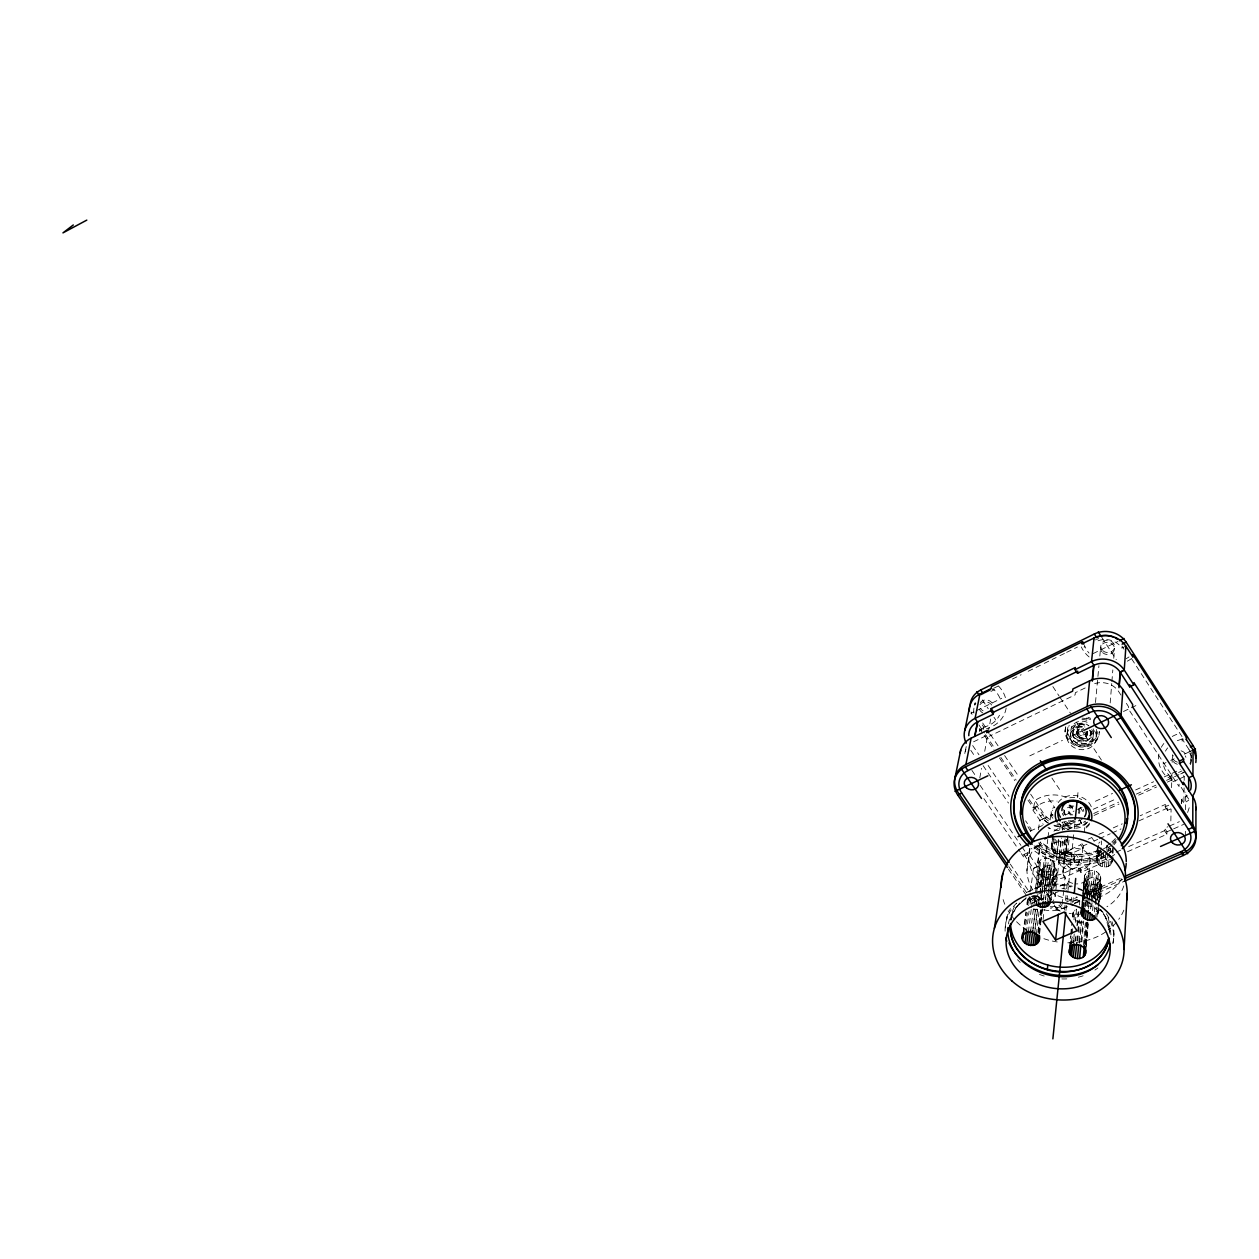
<?xml version="1.0" encoding="UTF-8"?>
<svg xmlns="http://www.w3.org/2000/svg" width="1259" height="1259" viewBox="0 0 1259 1259"><rect width="100%" height="100%" fill="white"/><g stroke="black" fill="none" stroke-linecap="round" stroke-linejoin="round"><path stroke-width="0.75" stroke-dasharray="5 3.75" d="M1191.266 757.713A18.539 15.832 5.6 0 0 1189 751.749L1189.015 749.561L1182.17 738.986L1186.419 739.694M1185.317 835.205L1185.364 831.286M1185.585 809.742L1185.773 792.131M1184.09 787.945L1183.916 802.99A23.701 20.113 6 0 0 1188.842 800M1184.184 780.423L1184.231 776.661L1181.949 773.168A18.539 15.832 5.6 0 0 1183.979 772.097M1181.272 803.462L1181.587 799.434A18.964 16.099 6 0 0 1187.19 795.515M1182.138 741.173L1182.17 738.986M1181.524 803.321L1181.587 799.434L1183.916 802.99L1181.32 799.575M1179.085 784.168L1179.053 786.529L1128.3 708.77L1128.442 706.535L1125.247 701.625M1170.839 820.915L1171.106 809.191M1171.594 787.693L1171.94 772.066M1172.16 762.309L1172.255 758.39M1127.482 851.745L1166.888 834.245L1166.951 831.821L1164.591 828.233L1167.864 826.77M1170.776 808.892L1167.502 810.355L1167.565 808.026L1165.236 804.485L1140.15 815.769M1166.888 834.245L1164.512 830.657L1164.591 828.233M1167.502 810.355L1165.173 806.814L1165.236 804.485M1113.727 936.885L1113.947 933.533M1109.572 933.297L1109.887 928.638M1112.468 853.177L1112.862 847.37M1097.738 846.489C1096.321 853.366 1093.929 866.538 1104.521 866.963C1115.049 867.451 1112.5 853.822 1113.271 847.15M1110.281 852.044L1110.564 848.188M1110.045 865.263L1110.328 861.392M1111.288 863.957L1111.571 860.086M1108.66 850.927L1108.943 847.071M1108.424 866.255L1109.273 854.609M1106.771 850.187L1107.196 844.411M1106.535 866.821L1107.542 853.24M1100.46 887.469L1099.39 901.302C1100.964 894.378 1104.977 883.236 1097.58 878.514C1093.772 876.437 1087.918 877.492 1086.344 881.914C1084.03 891.12 1100.933 893.827 1101.468 884.29M1104.521 866.963L1105.528 853.382M1096.951 917.087L1097.691 907.66M1098.304 900.862C1095.299 892.033 1107.464 875.43 1094.685 870.898C1090.341 869.56 1084.455 872.094 1084.392 877.114L1081.512 909.014M1098.367 907.896L1097.785 915.435L1098.053 908.022M1098.194 906.134L1100.539 876.059M1098.525 906.008L1100.555 879.648M1098.068 913.625L1098.509 907.975M1098.651 906.087L1100.822 877.869M1100.413 898.092L1101.184 882.606M1102.491 866.633L1103.529 853.067M1100.161 899.776L1101.216 885.943M1110.186 702.947L1111.744 683.527M1111.886 681.575L1112.83 669.93M1113.759 658.268L1114.53 648.558M1100.13 896.408L1096.479 892.269L1097.58 878.514M1095.849 904.749L1098.383 872.865M1098.965 864.776L1100.036 851.226L1101.656 852.327L1100.586 865.893M1095.629 918.488L1096.51 907.157M1097.108 899.618L1098.446 882.653L1099.752 881.284M1096.636 860.007L1097.659 856.734L1100.523 854.436L1101.121 846.74M1101.279 844.82L1101.578 840.965M1098.1 893.386L1099.186 879.616M1096.919 861.723L1098.021 848.204M1096.479 892.269L1094.606 891.529L1095.723 877.775M1097.659 856.734L1098.603 845.182M1094.543 897.919L1096.668 871.684M1097.706 863.344L1098.808 849.809M1095.11 898.895L1095.818 890.255M1094.48 911.957L1096.762 883.661L1098.446 882.653M1098.902 855.428L1099.217 851.572M1087.099 880.387L1085.888 894.142L1088.705 891.907L1092.592 891.215L1093.725 877.476M1097.769 911.784L1095.55 908.494L1091.742 906.48L1092.057 902.734M1092.198 900.862L1094.685 870.898M1093.253 897.289L1093.819 890.381M1092.623 910.682L1093.08 905.016M1093.693 897.462L1094.779 884.259L1096.762 883.661M1085.651 943.982L1087.446 922.847M1085.95 944.549L1087.886 921.557M1086.139 946.201L1088.075 923.162M1087.682 902.514L1087.367 906.26L1089.554 906.134L1089.869 902.388M1090.499 894.897L1092.544 870.567M1086.249 946.343L1088.343 921.415M1091.254 896.975L1091.836 890.066M1090.609 908.919L1091.081 903.254M1091.238 901.365L1092.655 884.4L1094.779 884.259M1086.58 905.898L1087.068 900.232M1087.241 898.359L1088.547 883.283L1085.526 880.608L1084.392 877.114M1083.432 945.147L1085.415 922.202M1090.687 903.899L1087.194 902.042L1087.634 896.864M1087.792 895.133L1088.39 888.224M1088.327 895.039L1090.42 870.709M1084.518 943.416L1086.328 922.265M1084.928 944.754L1086.895 921.777M1088.815 903.159L1089.255 897.966M1089.397 896.251L1089.979 889.326M1088.453 908.573L1089.082 901.035M1089.24 899.146L1090.53 884.054L1088.547 883.283M1084.676 906.574L1085.179 900.925M1085.62 893.874L1086.832 882.103M1081.859 942.047L1083.7 921.037M1085.321 906.873L1085.982 899.382M1086.155 897.51L1088.437 871.307M1087.115 892.851L1088.311 879.112M1088.941 873.604L1090.121 859.991M1096.51 737.286L1096.904 732.754M1079.026 941.26L1080.757 922.044L1082.866 921.918L1080.993 943.07M1082.142 907.094L1084.676 878.908M1082.268 909.297L1085.447 873.699M1079.655 943.164L1081.701 920.25M1083.165 906.952L1083.842 899.43M1084.015 897.541L1085.526 880.608M1083.59 907.912L1084.251 900.421M1084.424 898.548L1086.753 872.33M1085.274 893.953L1086.344 881.914M1076.901 940.914L1077.61 933.234M1077.783 931.314L1078.664 921.698C1072.495 920.801 1070.119 911.532 1076.555 909.155L1075.296 922.517M1077.673 940.898L1079.577 919.904M1081.434 910.965L1084.644 875.335M1095.487 702.553L1098.918 665.712M1099.831 656.018L1100.555 648.259M1081.591 861.298L1083.181 844.065M1084.251 832.577L1085.305 821.088A15.863 13.456 9.8 0 1 1066.294 822.41M1093.064 737.176L1093.316 734.579M1113.145 858.103L1080.914 872.408L1081.135 869.953L1078.774 866.444L1062.769 873.557A18.665 15.643 10.9 0 1 1037.4 866.68L1027.879 852.673L1023.913 854.468L1023.583 856.891L1027.549 855.097L1027.879 852.673M1083.133 848.204L1083.354 845.843L1081.04 842.381L1080.82 844.758L1083.133 848.204L1067.412 855.27A22.93 19.326 10.7 0 1 1036.236 846.866L1034.158 843.798M1074.73 942.047L1075.438 934.367M1075.516 941.024L1076.036 935.295M1076.917 925.758L1078.333 910.493M1077.562 925.239L1079.262 906.842M1079.435 905.001L1079.766 901.318L1076.65 896.723M1080.914 872.408L1078.538 868.899L1078.774 866.444M1078.932 862.509L1079.057 861.187M1091.018 734.516L1091.128 733.446M1072.825 942.786L1073.549 935.107M1073.156 945.415L1074.226 933.973M1067.601 829.445L1081.308 823.37L1081.528 821.104M1069.505 947.508L1070.528 935.893M1070.795 934.131L1071.645 924.405M1072.448 916.93L1072.825 913.105M1070.307 945.887L1071.016 935.767M1071.409 934.43L1071.755 928.103M1073.061 917.229L1073.612 911.5M1071.315 943.211L1072.039 935.547M1072.227 933.627L1072.778 927.883M1071.44 946.438L1072.338 936.885M1073.974 919.699L1074.887 910.163M1074.871 862.336C1075.485 855.097 1062.439 854.216 1062.722 861.801M1072.794 902.703L1073.549 894.944M1073.911 861.754L1074.383 856.986M1086.36 735.445L1086.517 733.729M1071 902.42L1071.771 894.661M1064.516 910.068L1065.303 902.31M1065.507 900.374L1066.515 890.68M1066.703 888.728L1067.317 882.921L1056.82 887.564M1065.964 910.446L1066.751 902.672M1066.955 900.72L1074.1 830.672M1074.289 828.737L1075.28 818.995M1077.468 797.592L1078.066 791.769M1063.729 890.585L1061.982 906.118A23.874 19.876 11.3 0 1 1050.321 908.132M1063.934 888.665L1065.13 877.051L1062.769 873.557L1065.083 851.824L1080.82 844.758M1069.001 839.942L1067.412 855.27L1065.083 851.824A18.334 15.454 10.7 0 1 1040.139 845.088L1037.92 841.862M1063.792 861.313L1064.296 856.545M1077.232 735.162L1077.405 733.446A4.564 3.95 8.7 0 1 1083.102 729.795M1070.056 828.485L1067.931 825.07L1068.167 822.804L1074.745 819.798M1063.037 873.463L1065.35 851.729M1052.949 834.434C1052.288 840.823 1048.07 852.075 1057.23 854.405C1060.346 855.223 1063.997 854.389 1065.948 851.714L1067.884 835.268M1065.948 851.714L1068.372 835.079M1086.674 731.353A5.477 4.737 8.7 0 1 1083.432 738.215A5.477 4.737 8.7 0 1 1076.508 733.415L1076.555 732.99M1064.736 853.035L1066.168 839.627L1067.38 838.321M1063.005 872.408L1064.469 858.858M1066.703 850.155L1066.467 839.375M1084.204 647.472L1084.424 645.458L1086.596 649.77A27.305 24.047 6.1 0 0 1089.019 653.075M1065.854 845.088L1062.974 842.539L1063.383 838.73M1063.131 854.011L1064.595 840.603L1066.168 839.627M1064.595 843.672L1065.224 837.943M1058.677 861.612L1058.819 860.29M1059.26 854.719L1060.755 841.311L1064.595 840.603M1089.775 730.519A9.143 7.884 8.7 0 1 1084.345 741.944A9.143 7.884 8.7 0 1 1072.794 733.934L1072.904 732.88M1055.168 896.502L1055.609 892.6M1055.813 890.648L1061.494 837.99M1062.486 830.248L1063.336 822.457M1061.258 854.593L1062.738 841.169M1056.301 860.18L1058.662 839.186M1059.732 829.65L1060.377 823.937M1070.229 736.468L1070.512 733.887M1057.23 854.405L1058.756 841.012L1055.278 839.171L1053.72 852.548M1053.515 888.413L1055.939 868.946C1051.973 861.754 1037.809 866.648 1042.845 874.8C1046.811 881.992 1060.944 877.098 1055.939 868.946M1054.727 887.123L1056.726 870.551M1057.009 872.235L1055.247 887.548C1057.859 874.202 1032.317 878.908 1042.405 889.845M1049.691 904.167L1050.982 892.993M1051.186 891.136L1053.752 868.804C1058.63 860.526 1044.262 853.917 1039.493 861.235C1034.678 869.497 1048.983 876.075 1053.752 868.804M1055.357 853.665L1056.899 840.272M1050.761 900.689L1054.491 863.58M1050.51 902.514L1054.79 865.389M1053.154 881.158L1054.696 867.561M1050.447 898.847L1048.212 895.574L1052.319 860.385M1066.814 736.358L1067.333 731.857M1050.462 886.745L1051.454 878.2M1048.81 901.837L1053.641 861.88M1065.067 731.778L1065.208 730.503M1043.082 919.432L1044.246 909.706M1045.395 899.98L1046.087 894.142L1045.552 899.744M1047.331 886.966L1050.604 859.205M1051.658 849.495L1053.248 836.149M1052.461 851.131L1054.035 837.754M1048.495 886.871L1049.487 878.326M1051.375 847.779L1054.019 839.391M1049.66 879.317L1051.249 865.72M1047.11 902.86L1050.809 871.197M1039.084 933.611L1040.233 924.153M1040.453 922.249L1042.043 908.998M1045.662 879.128L1047.299 865.547M1043.396 899.87L1044.073 894.283M1044.293 892.426L1046.748 871.92M1039.635 933.517L1040.752 923.917M1041.004 922.155L1042.578 908.746M1044.419 893.56L1048.621 858.418M1046.119 889.735L1049.266 865.421M1051.611 846.079L1052.965 834.654M1040.941 895.81L1047.771 839.407M1048.007 837.471L1049.188 827.745M1050.132 819.971L1050.84 814.132M1041.24 899.524L1041.917 893.937M1042.137 892.08L1045.474 866.113M1042.232 893.213L1046.512 858.087M1037.998 932.573L1040.768 909.785M1038.234 931.896L1040.973 909.203M1044.262 888.996L1045.662 877.287M1039.053 933.124L1041.791 910.351M1034.678 932.982L1037.479 910.32M1038.644 900.893L1039.147 896.833L1035.087 895.716L1031.074 896.439M1040.359 886.84L1042.72 868.348M1038.754 902.451L1042.657 870.819M1040.06 893.355L1044.403 858.229M1042.232 880.655L1043.9 867.073M1036.425 934.162L1039.336 908.888M1040.847 897.997L1042.122 899.744L1039.147 896.833M1032.947 928.591L1035.37 909.313L1037.447 909.187M1032.663 932.179L1035.732 907.66M1035.968 905.772L1037.18 896.062M1036.55 904.969L1040.957 869.639M1040.076 885.14L1041.98 869.875M1035.055 928.465L1037.416 909.47L1033.246 909.25M1036.487 901.428A19.121 15.911 11.3 0 1 1033.419 897.982L1033.749 895.432A19.09 15.895 11.3 0 0 1040.768 901.586M1048.165 823.166A17.941 15.218 10.4 0 1 1043.506 818.523L1043.79 816.257L1036.944 806.106L1032.868 810.104L1041.35 822.395A22.426 19.027 10.4 0 0 1043.302 824.346M1030.507 931.833L1035.087 895.716M1035.512 892.694L1039.493 861.235M1036.126 896.015L1035.181 903.443L1033.985 899.87L1034.457 896.172M1037.054 888.586L1039.635 868.159M1036.582 893.15L1040.768 859.866M1028.367 931.943L1031.263 909.328M1031.514 907.44L1032.994 895.857M1035.417 888.807L1038.722 862.871M1030.444 891.466L1033.434 868.458L1023.913 854.468M1081.135 869.953L1065.13 877.051A23.323 19.562 10.9 0 1 1033.434 868.458L1037.4 866.68L1040.139 845.088L1036.236 846.866L1036.739 843.058M1038.47 829.76L1039.698 820.27M1026.384 932.541L1029.091 911.107M1030.051 904.261L1031.027 896.723L1028.131 899.068M1011.276 917.465L1010.93 920.14L1013.227 912.413L1019.475 903.285L1026.227 897.824L1015.966 907.66L1011.276 917.465L1011.937 912.885M1023.646 933.029L1026.384 912.271M1027.391 904.733L1028.162 898.784L1029.421 897.431L1028.398 905.268M1024.684 933.549L1027.407 912.806M1023.111 932.777L1025.88 911.862M1026.856 904.45L1027.391 900.39L1027.438 904.182M1030.775 831.286L1031.09 828.957L1025.581 820.805M1026.951 870.756L1030.192 846.709A48.975 41.012 10.2 0 0 1046.135 888.964M1033.985 899.87L1036.346 895.007M1006.633 919.589L1007.106 916.316M1112.075 862.399L1112.326 860.7M979.785 777.889L981.548 768.399M984.711 751.308L987.874 734.233M988.236 732.329L990.691 719.046M983.421 729.417L983.83 727.309L980.824 722.839M982.083 729.905L979.376 730.881L979.785 728.756L988.409 725.64A26.282 22.914 12.9 0 0 999.489 715.238M965.228 751.45L966.692 744.195M1187.63 812.48L1190.038 805.241M1027.36 900.673L1028.162 898.784M1036.944 806.106L1033.104 810.466L1034.961 800.567A30.436 25.762 10.6 0 1 1067.302 797.734M1053.925 831.192L1058.567 828.328L1064.437 829.225M1098.761 843.247L1099.988 841.941M1112.248 850.392L1109.415 852.673M979.644 731.243L983.83 727.309L979.376 730.881M1184.231 776.661L1179.242 778.912M1126.16 658.725L1129.008 656.946M1053.578 843.2L1059.055 841.484L1062.974 842.539M973.585 741.803L989.574 734.091M1036.236 846.866L1039.965 844.883L1037.227 866.46L1033.434 868.458M1125.798 646.056L1121.848 648.133A18.68 16.398 6.6 0 0 1096.259 641.555L1094.055 637.888M1039.792 820.364L1043.506 818.523M993.571 688.327L1000.559 684.88M1012.409 679.042L1021.159 674.745M1028.162 671.299L1040.406 665.271M1044.23 663.399L1056.159 657.528M1059.952 655.656L1065.193 653.075M1066.656 652.367L1077.436 647.063M990.912 691.427L994.201 689.806L997.333 693.552A26.282 22.914 12.9 0 1 1000.748 700.586M970.925 713.334L973.774 711.949M976.622 710.548L1001.755 698.257M1093.017 653.641L1117.929 641.461M1085.195 687.933L1075.343 692.702L1075.092 694.889L989.149 736.326M1029.783 755.856L1062.423 740.402M1072.306 735.728L1082.236 731.023M1123.469 711.492L1135.87 705.622M1029.311 799.591L1040.264 815.832L1044.073 814.101A17.878 15.187 10.3 0 0 1050.651 819.908M1042.389 819.279L1052.933 814.447M1067.49 807.759L1073.25 805.115M1163.033 763.93L1166.039 762.545M1170.728 760.389L1174.128 758.831M1184.341 754.157L1189.456 751.812M1030.208 831.097L1042.405 825.511M1065.177 815.092L1074.021 811.048M1077.578 809.427L1084.676 806.169M1095.377 801.275L1112.531 793.438M1093.253 809.285L1116.324 798.757M1135.618 789.96L1153.606 781.76M1164.26 776.897L1180.234 769.611M1177.574 779.667L1172.16 782.122L1169.957 776.425L1176.835 773.294M1178.55 772.507L1181.981 770.949M1053.862 825.196A22.347 18.979 10.3 0 0 1070.669 823.984L1079.545 819.955M1093.741 813.487L1118.59 802.172M1136.342 794.099L1155.872 785.207M1166.526 780.36L1178.959 774.71M1180.722 773.907L1184.278 772.286M1094.04 815.423L1119.046 804.045M1138.703 795.121L1156.565 787.001M1167.282 782.122L1172.648 779.683L1166.888 772.727A27.069 23.071 5 0 1 1163.048 762.025M1079.467 819.814L1081.308 823.37L1080.71 820.364M1088.201 839.155L1091.789 837.55M1098.95 834.324L1106.11 831.097M1113.286 827.871L1122.241 823.842M1165.173 806.814L1168.761 805.209M1083.354 845.843L1086.942 844.238M1094.102 841.012L1097.691 839.407M1099.485 838.604L1110.233 833.773M1112.027 832.97L1120.982 828.941M1138.891 820.899L1167.565 808.026M1169.517 826.03L1179.384 821.655M1078.538 868.899L1105.402 856.938M1116.151 852.17L1121.533 849.778M1128.694 846.583L1164.512 830.657M1166.951 831.821L1171.956 829.587M1173.624 828.847L1183.649 824.393M1008.412 869.135L1029.374 899.776L1033.419 897.982M1031.64 903.411L1058.426 891.577M1066.562 901.948L1077.279 897.242M1084.424 894.11L1120.132 878.436M1072.81 901.365L1079.939 898.249M1087.068 895.118L1122.713 879.49M1043.9 909.738A23.905 19.892 11.3 0 0 1061.841 908.636L1067.207 906.291M1074.352 903.175L1088.626 896.912M1090.42 896.125L1124.35 881.269M1067.522 906.669L1058.772 910.493L1052.54 901.35M1074.525 903.616L1079.766 901.318M1189 751.749L1193.107 750.018M1177.322 740.67L1186.45 737.506M1100.523 854.436L1102.412 853.854M1032.962 896.14L1037.148 896.329L1040.815 898.281M1058.756 841.012L1060.755 841.311M1090.53 884.054L1092.655 884.4M1092.592 891.215L1094.606 891.529M1089.554 906.134L1091.742 906.48M1033.277 908.967L1035.37 909.313M1078.664 921.698L1080.757 922.044M991.053 688.579L994.201 689.806L991.478 688.374M1046.449 894.362L1048.212 895.574M1085.95 900.641L1087.194 902.042M1010.253 864.083L1031.215 894.756M1008.789 866.633L1026.4 892.395M1029.705 897.211L1029.783 897.337A23.874 19.876 11.3 0 0 1035.889 903.332M971.917 770.382L975.127 775.088M980.147 785.396L1020.923 845.371M1022.025 846.992L1027.549 855.097M1061.841 908.636L1059.417 905.079A19.121 15.911 11.3 0 1 1049.975 906.748M983.893 798.599L1020.278 852.028M1021.379 853.649L1023.583 856.891M1046.323 892.206L1051.501 899.823M1038.187 881.693L1041.854 887.076M1048.055 896.156L1053.201 903.71M1054.224 905.221L1057.859 910.572M1067.317 882.921L1071.456 889.043M972.672 745.533L978.983 754.802M983.122 765.677L1008.475 803.085M970.799 750.333L975.048 756.612M979.785 728.756L983.074 733.619M984.176 735.24L994.012 749.845M999.489 757.949L1014.817 780.659M1027.942 800.11L1033.419 808.215L1040.973 803.698A26.046 22.017 10.6 0 1 1057.104 801.117M988.11 765.456L1009.041 796.38M982.697 723.012L985.97 727.891M990.361 734.39L998.371 746.288M1004.603 755.542L1018.814 776.614M1030.649 794.177L1044.073 814.101M978.888 724.854L984.381 732.974M985.467 734.595L994.232 747.594M1000.811 757.351L1016.155 780.092M1068.403 820.616L1070.669 823.984M982.319 699.91L988.268 708.77M993.981 717.268L995.727 719.865M1048.574 798.536L1054.885 807.916M1064.39 822.064L1066.94 825.857M1051.91 778.031L1061.431 792.226M1069.835 804.784L1072.967 809.474M1092.009 837.927L1094.197 841.185M1100.744 850.958L1107.291 860.731M1052.87 686.596L1059.087 696.007M1060.125 697.565L1070.48 713.255M1076.366 722.147L1088.075 739.883M1093.914 748.712L1101.436 760.09M1181.178 787.347L1189.708 800.724M1120.982 695.078L1118.669 691.553A19.452 16.902 7.4 0 0 1092.041 684.644M1101.751 637.29L1116.277 659.637M1131.684 658.913L1183.728 739.253M1121.989 646.103L1124.004 649.203M1059.685 902.498L1061.982 906.118M1028.32 905.567L1027.155 902.121M1169.957 776.425L1172.601 781.918L1172.648 779.683L1166.023 776.095A31.648 26.974 5 0 1 1159.193 752.756M1080.505 820.459L1081.308 823.37M1010.631 919.936A49.982 41.201 11.2 0 1 1016.611 903.096M1028.351 891.907A49.982 41.201 11.2 0 1 1072.322 886.242M1077.688 887.973A49.982 41.201 11.2 0 1 1097.549 900.673M1108.125 917.732A49.982 41.201 11.2 0 1 1109.478 934.036M1005.595 927.883A54.515 44.883 11.3 0 1 1010.395 908.557M1026.589 892.474A54.515 44.883 11.3 0 1 1071.22 886.84M1078.097 888.917A54.515 44.883 11.3 0 1 1097.706 900.39M1112.027 921.651A54.515 44.883 11.3 0 1 1112.673 943.29M1123.846 910.178A63.422 52.736 10.9 0 1 1118.716 919.369M1116.544 922.17A63.422 52.736 10.9 0 1 1108.691 929.74M1105.701 931.928A63.422 52.736 10.9 0 1 1066.263 942.755M1057.23 941.952A63.422 52.736 10.9 0 1 1041.429 937.798M1027.155 930.464A63.422 52.736 10.9 0 1 1016.044 921.179M1014.754 919.778A63.422 52.736 10.9 0 1 1008.113 910.776M1004.824 904.277A63.422 52.736 10.9 0 1 1002.557 897.573M1097.879 967.951A54.656 44.962 11.3 0 1 1094.937 970.059M1083.149 975.788A54.656 44.962 11.3 0 1 1075.627 977.802M1066.814 978.888A54.656 44.962 11.3 0 1 1061.542 978.935M1044.183 976.055A54.656 44.962 11.3 0 1 1039.194 974.309M1020.199 962.427A54.656 44.962 11.3 0 1 1017.524 959.751M1005.107 931.188A54.656 44.962 11.3 0 1 1016.155 903.506M1061.982 888.555A54.656 44.962 11.3 0 1 1065.586 889.027M1106.268 913.656A54.656 44.962 11.3 0 1 1112.452 946.658M1008.38 923.901A51.918 42.712 11.3 0 1 1029.374 896.754M1098.178 907.723A51.918 42.712 11.3 0 1 1110.926 934.855M1123.783 885.974A49.51 41.327 10.3 0 1 1106.929 906.763M1100.87 909.927A49.51 41.327 10.3 0 1 1094.276 912.256M1080.065 914.254A49.51 41.327 10.3 0 1 1069.159 913.357M1060.314 911.091A49.51 41.327 10.3 0 1 1051.989 907.503M1041.807 900.515A49.51 41.327 10.3 0 1 1036.975 895.637M1032.868 890.05A49.51 41.327 10.3 0 1 1040.689 841.941M1072.731 883.377A13.031 10.875 10.3 0 1 1065.964 865.484A13.031 10.875 10.3 0 1 1087.666 868.915A13.031 10.875 10.3 0 1 1076.083 883.912M1121.675 878.829A48.975 41.012 10.2 0 1 1093.693 898.8M1088.5 899.792A48.975 41.012 10.2 0 1 1047.551 890.003M1177.338 764.292A6.94 5.933 5.4 0 1 1173.215 755.463M1185.238 755.856A6.94 5.933 5.4 0 1 1185.915 757.304M1053.012 892.159A7.161 5.949 11.4 0 1 1053.154 900.641M1043.097 900.154A7.161 5.949 11.4 0 1 1041.146 894.283M1052.87 818.24A6.704 5.681 10.4 0 1 1052.729 810.166M1063.257 811.756A6.704 5.681 10.4 0 1 1064.201 814.652M982.697 712.862A6.767 5.886 12.5 0 1 979.187 707.637M979.99 704.694A6.767 5.886 12.5 0 1 985.734 701.893A6.767 5.886 12.5 0 1 991.651 705.024M1059.102 830.547A22.426 19.027 10.4 0 1 1047.944 827.541M1079.954 807.176A30.436 25.762 10.6 0 1 1083.149 812.275M1006.146 708.03A30.72 26.785 12.9 0 1 991.006 727.104M989.558 727.718A30.72 26.785 12.9 0 1 986.537 728.725M998.418 685.935A30.72 26.785 12.9 0 1 1005.453 697.816M1131.479 658.583A31.916 28.123 6 0 1 1127.309 661.164M1089.082 656.946A31.916 28.123 6 0 1 1081.276 646.906M1161.349 747.264A31.648 26.974 5 0 1 1163.851 743.502M1172.255 736.468A31.648 26.974 5 0 1 1179.919 733.367M1065.744 726.695A17.091 14.762 8.6 0 0 1080.191 745.596A17.091 14.762 8.6 0 0 1099.312 731.542L1099.186 732.832A17.107 14.778 8.7 0 1 1080.049 746.886A17.107 14.778 8.7 0 1 1065.586 727.97M1087.933 717.237A17.091 14.762 8.6 0 1 1090.656 718.401M1114.75 854.515A63.957 54.231 9.8 0 1 1109.714 857.442M1106.22 859.142A63.957 54.231 9.8 0 1 1031.326 848.472M1069.001 805.209A26.046 22.017 10.6 0 1 1072.353 807.586M1165.472 751.135A27.069 23.071 5 0 1 1167.612 747.925M1096.463 639.541A18.649 16.367 6.6 0 1 1098.635 638.628M974.639 704.867A18.051 15.722 12.2 0 1 975.332 702.931M1068.167 822.804A17.909 15.202 10.3 0 1 1056.978 824.252M1048.432 820.899A17.909 15.202 10.3 0 1 1043.79 816.257M1191.219 759.633A18.507 15.8 5.6 0 1 1189.912 763.583M1189.015 749.561A18.507 15.8 5.6 0 1 1190.07 751.45M1190.825 753.449A18.507 15.8 5.6 0 1 1191.266 755.494M973.962 713.098A18.082 15.738 12.3 0 1 974.214 706.944M974.907 705.009A18.082 15.738 12.3 0 1 975.882 703.183M1067.931 825.07A17.941 15.218 10.4 0 1 1054.428 826.03M1191.392 759.791A18.539 15.832 5.6 0 1 1189.897 765.802M1069.772 797.813A15.863 13.456 9.8 0 1 1077.972 798.112M1079.293 798.521A15.863 13.456 9.8 0 1 1081.811 799.622M1082.693 818.728A12.212 10.34 9.8 0 1 1068.073 819.798M1063.587 815.832A12.212 10.34 9.8 0 1 1062.328 813.283M1116.198 839.643A53.649 45.497 9.8 0 1 1112.216 843.262M1107.763 846.441A53.649 45.497 9.8 0 1 1040.107 842.491M1110.422 849.636A53.869 45.623 9.8 0 1 1104.159 853.602M1100.791 855.254A53.869 45.623 9.8 0 1 1036.503 845.324M1116.135 842.271A51.477 43.593 9.9 0 1 1113.853 844.805M1110.029 848.267A51.477 43.593 9.9 0 1 1107.243 850.344M1105.764 851.32A51.477 43.593 9.9 0 1 1038.014 845.198M1089.46 824.409A18.381 15.564 9.9 0 1 1084.156 829.162M1064.563 829.099A18.381 15.564 9.9 0 1 1057.812 823.134M1089.57 823.166A18.366 15.549 9.8 0 1 1082.929 828.595M1069.111 829.587A18.366 15.549 9.8 0 1 1058.819 823.071M1087.446 822.048A15.911 13.487 9.8 0 1 1062.596 823.842M1112.987 851.021A60.967 51.698 9.8 0 1 1106.551 854.656M1104.867 855.428A60.967 51.698 9.8 0 1 1033.623 845.419M1090.798 731.385A9.128 7.884 8.7 0 1 1082.882 741.047A9.128 7.884 8.7 0 1 1072.936 732.187A9.128 7.884 8.7 0 1 1084.298 725.577M1091.742 729.575A11.425 9.867 8.7 0 1 1083.983 744.022A11.425 9.867 8.7 0 1 1070.669 732.14A11.425 9.867 8.7 0 1 1087.524 725.813M1089.664 730.047A11.457 9.883 8.7 0 1 1087.446 745.564A11.457 9.883 8.7 0 1 1070.638 739.033A11.457 9.883 8.7 0 1 1081.528 726.884M1086.391 718.071A17.107 14.778 8.7 0 1 1090.53 719.676M1096.384 729.417A14.825 12.81 8.7 0 1 1080.316 744.95A14.825 12.81 8.7 0 1 1069.221 725.483M1081.969 719.424A14.825 12.81 8.7 0 1 1089.397 721.376M1094.464 730.755A14.888 12.842 8.7 0 1 1084.345 749.561A14.888 12.842 8.7 0 1 1067.018 734.091A14.888 12.842 8.7 0 1 1088.972 725.861M1087.288 732.093A5.477 4.737 8.7 0 1 1082.535 737.9A5.477 4.737 8.7 0 1 1076.571 732.581A5.477 4.737 8.7 0 1 1083.385 728.615M1084.046 731.951A4.58 3.95 8.7 0 1 1084.44 738.64A4.58 3.95 8.7 0 1 1077.311 735.854A4.58 3.95 8.7 0 1 1082.929 731.51M1085.888 731.731A4.564 3.95 8.7 0 1 1083.181 737.444A4.564 3.95 8.7 0 1 1077.405 733.446M1072.794 733.934A9.143 7.884 8.7 0 1 1084.188 726.648M1076.508 733.415A5.477 4.737 8.7 0 1 1083.338 729.04M964.819 753.527A18.822 16.194 12.9 0 1 965.936 749.451M1065.665 814.872A9.757 8.278 9.8 0 1 1064.61 808.53M1083.401 809.254A9.757 8.278 9.8 0 1 1083.763 811.426M1079.057 808.75A5.854 4.973 9.8 0 1 1078.192 814.73M1071.157 815.25A5.854 4.973 9.8 0 1 1068.372 809.537A5.854 4.973 9.8 0 1 1073.958 806.059M1078.208 809.128A4.879 4.139 9.8 0 1 1078.255 813.298M1072.81 815.014A4.879 4.139 9.8 0 1 1072.715 806.988M1087.036 822.568A18.303 15.517 9.8 0 1 1062.486 822.489M1058.142 802.644A18.303 15.517 9.8 0 1 1076.24 795.625A18.303 15.517 9.8 0 1 1091.632 807.696M1115.364 838.541A51.273 43.467 9.8 0 1 1111.697 842.129M1110.391 843.231A51.273 43.467 9.8 0 1 1104.615 847.197M1098.21 850.344A51.273 43.467 9.8 0 1 1041.445 842.507M1030.476 830.971A51.273 43.467 9.8 0 1 1027.848 826.549M1116.104 841.138A53.712 45.529 9.8 0 1 1113.491 843.609M1112.122 844.758A53.712 45.529 9.8 0 1 1106.063 848.912M1101.09 851.462A53.712 45.529 9.8 0 1 1036.991 841.579M1031.137 902.026A23.905 19.892 11.3 0 1 1029.374 899.776M1104.757 856.938A61.03 51.745 9.8 0 1 1033.419 846.914M1091.333 731.306A9.112 7.869 8.6 0 1 1079.954 738.561A9.112 7.869 8.6 0 1 1074.336 726.821A9.112 7.869 8.6 0 1 1088.61 725.625M1093.205 728.804A11.394 9.836 8.6 0 1 1081.339 740.811A11.394 9.836 8.6 0 1 1071.913 726.506A11.394 9.836 8.6 0 1 1090.215 724.271M1087.682 731.196A5.477 4.721 8.6 0 1 1081.324 735.649A5.477 4.721 8.6 0 1 1077.09 729.244A5.477 4.721 8.6 0 1 1084.912 726.994M1086.627 732.171A4.564 3.934 8.6 0 1 1081.481 734.878A4.564 3.934 8.6 0 1 1077.704 730.535A4.564 3.934 8.6 0 1 1082.189 727.072M1097.03 731.479A14.809 12.795 8.6 0 1 1080.458 743.66A14.809 12.795 8.6 0 1 1067.947 727.261M1082.095 718.149A14.809 12.795 8.6 0 1 1089.523 720.101M983.09 710.847A6.751 5.886 12.5 0 1 980.572 708.612M980.383 702.695A6.751 5.886 12.5 0 1 986.993 699.973A6.751 5.886 12.5 0 1 992.737 704.473M1063.509 809.584A6.704 5.681 10.4 0 1 1062.549 816.446M1053.122 816.068A6.704 5.681 10.4 0 1 1054.365 807.145M1177.37 762.151A6.94 5.917 5.3 0 1 1172.554 754.755M1181.084 750.82A6.94 5.917 5.3 0 1 1186.151 756.722M1048.495 823.087A22.347 18.979 10.3 0 1 1040.264 815.832M972.058 714.388A22.52 19.625 12.2 0 1 971.035 711.933M1066.326 821.403A17.878 15.187 10.3 0 1 1061.856 822.253M974.655 704.883A18.019 15.69 12.2 0 1 975.048 702.868M1191.423 755.447A18.476 15.785 5.5 0 1 1188.842 763.269M1190.841 751.324A18.476 15.785 5.5 0 1 1191.282 753.386M1102.695 911.972L1100.665 909.69L1105.654 917.071L1109.116 930.574L1107.794 922.375L1102.695 911.972M1068.277 866.648A12.889 10.796 10.2 0 0 1089.696 862.793A12.889 10.796 10.2 0 0 1073.88 848.771A12.889 10.796 10.2 0 0 1068.277 866.648M1102.601 652.65A7.003 6.153 6.4 0 0 1114.294 650.148A7.003 6.153 6.4 0 0 1105.717 642.405A7.003 6.153 6.4 0 0 1102.601 652.65M1065.806 859.629A5.067 4.249 10.4 0 0 1074.226 858.087A5.067 4.249 10.4 0 0 1067.978 852.579A5.067 4.249 10.4 0 0 1065.806 859.629M1061.856 866.444A10.166 8.514 10.4 0 0 1078.743 863.391A10.166 8.514 10.4 0 0 1066.231 852.327A10.166 8.514 10.4 0 0 1061.856 866.444M1102.79 650.683A6.987 6.153 6.3 0 0 1114.451 648.196A6.987 6.153 6.3 0 0 1105.89 640.469A6.987 6.153 6.3 0 0 1102.79 650.683"/><path stroke-width="1.5" d="M1195.893 835.504L1195.94 807.239M1124.492 878.719L1183.444 852.862A24.708 20.726 6.7 0 0 1192.792 825.07L1192.84 796.868L1183.318 782.248L1183.287 784.609L1132.533 706.771L1132.675 704.536L1122.902 689.539A24.314 21.135 7.4 0 0 1089.586 680.883L1072.888 688.956L1072.637 691.16L986.694 732.675L987.119 730.44L971.13 738.167A23.528 20.238 12.9 0 0 960.192 752.851M1186.183 739.301L1193.06 749.892L1192.934 775.796A23.701 20.113 6 0 1 1192.666 795.971M1188.685 791.093L1188.653 777.433L1179.431 763.3L1179.463 761.018L1130.881 686.297M1186.419 739.694L1186.45 737.506L1132.785 654.601L1132.911 657.041M1190.526 790.007A18.964 16.099 6 0 0 1188.795 777.684L1192.934 775.796L1183.586 761.396L1183.617 759.13L1133.966 682.693L1133.84 684.849L1129.685 686.832L1120.101 672.086A19.105 16.682 7.1 0 0 1093.945 665.303L1077.531 673.297L1075.107 669.615L1075.359 667.506L991.195 708.565L990.786 710.721L993.209 714.309L977.488 721.958A18.492 15.989 12.6 0 0 968.769 735.649M1124.051 949.443L1127.214 893.26M1129.685 686.832L1129.827 684.676M1192.792 825.07L1121.029 715.38L1122.902 689.539M1133.84 684.849L1124.24 670.071L1125.908 646.166L1124.193 643.884A23.354 20.49 6.6 0 0 1096.636 636.786L1081.859 643.884M1118.968 687.666L1120.101 672.086L1124.24 670.071A23.874 20.852 7.1 0 0 1091.522 661.62L1075.107 669.615M1119.282 685.95L1120.274 672.306L1124.24 670.071M1081.512 909.014C1078.758 916.332 1087.383 922.564 1093.882 919.511L1094.181 915.734M1091.852 920.109L1092.308 914.443M1084.676 955.502C1089.649 947.146 1075.013 940.567 1070.119 947.791C1065.193 956.148 1079.766 962.694 1084.676 955.502L1085.321 947.822M1085.463 950.293L1085.777 946.469M1085.494 953.881L1085.809 950.041M1089.664 920.235L1090.294 912.696M1085.447 919.086L1086.092 911.547M1083.354 956.871L1084.345 945.336M1087.477 919.888L1088.28 910.462M1083.684 917.874L1084.518 908.463M1077.484 958.571L1078.68 945.116M1081.481 914.616L1081.985 908.967M1082.331 916.347L1083.008 908.825M1079.64 958.445L1080.82 944.99M1075.312 958.209L1076.728 942.834M1073.297 957.407L1074.541 943.967M1071.551 956.226L1072.652 944.706M1069.363 953L1070.103 945.336M1070.213 954.715L1071.126 945.131M1092.135 680.883L1093.662 665.429M1092.419 680.773L1093.945 665.303L1091.522 661.62L1094.055 637.888M1074.273 893.276L1075.705 878.483M1007.688 865.027L958.083 792.462A24.063 20.585 13.2 0 1 965.732 764.606L1087.146 706.519L1089.586 680.883M1052.87 1038.88L1065.759 912.397M1075.28 818.995L1077.074 801.495M1055.609 940.017L1042.861 921.383L1064.311 912.02L1077.059 930.747L1055.609 940.017L1058.378 914.191M1082.299 643.664L1082.52 641.665L991.447 686.517L991.053 688.579L977.519 695.409A22.615 19.672 12.3 0 0 969.257 710.894M1108.864 937.782C1105.512 965.684 1071.519 977.189 1047.299 969.808L1047.818 965.071M1077.531 673.297L1077.767 671.173L993.603 712.153L993.209 714.309M1036.55 904.969L1040.327 906.984L1044.655 907.188L1048.385 905.567L1048.81 901.837M1044.655 907.188L1045.332 901.601M1046.67 906.59L1047.11 902.86M1042.499 907.33L1043.176 901.743M1023.126 932.651C1015.934 946.626 1042.562 951.08 1039.383 935.295M1040.327 906.984L1040.784 903.254M1036.613 943.967L1037.778 934.477M1037.904 942.613L1038.596 936.916M1038.297 906.181L1038.754 902.451M1034.929 944.974L1036.314 933.58M1030.806 945.682L1032.71 930.48M1032.947 945.556L1034.583 932.258M1028.65 945.336L1030.586 930.133M1026.652 944.533L1028.351 931.251M1024.905 943.337L1026.384 931.975M1022.701 940.127L1023.441 934.446M1022.371 938.317C1022.906 928.009 1041.114 931.141 1038.706 940.977M1081.166 912.775L1083.59 907.912M994.374 928.387L1002.825 873.636M974.639 736.389L977.488 721.958L975.08 718.37L979.927 694.024M974.891 736.247L977.724 721.816M965.873 764.543L971.13 738.167M955.203 776.787L960.68 750.254M964.803 730.314L969.855 705.811M1109.163 938.742C1098.037 990.518 1008.679 977.141 1010.237 925.444C1008.868 947.036 1027.769 964.347 1047.299 969.808M1050.51 902.514L1048.385 905.567M73.29 224.968L62.95 232.884L86.808 220.12M1093.882 919.511L1095.629 918.488M970.217 704.237A22.52 19.625 12.2 0 1 980.73 689.979L1094.307 634.001A23.26 20.427 6.5 0 1 1126.176 642.184L1193.076 745.58A23.087 19.735 5.5 0 1 1195.814 758.17M981.17 694.575A18.019 15.69 12.2 0 1 983.074 693.473L990.062 690.042M1119.456 640.721L1124.004 638.486M1122.131 644.167L1126.176 642.184M990.786 710.721L975.08 718.37A23.118 19.987 12.6 0 0 966.204 743.235M1007.31 867.53L957.674 794.964A24.11 20.616 13.2 0 1 965.401 766.888L1086.769 708.88A24.944 21.545 7.9 0 1 1120.951 717.819L1192.698 827.446A24.755 20.758 6.8 0 1 1183.271 855.475L1124.35 881.269M957.674 794.964L961.719 793.06A19.294 16.493 13.2 0 1 967.919 770.587L1089.303 712.72A19.955 17.233 7.9 0 1 1116.607 719.865L1120.951 717.819M955.014 791.376L987.906 775.796M1083.826 730.362L1118.606 713.884M1190.384 746.823L1193.076 745.58M1192.478 750.411L1195.515 749.026M1179.463 761.018L1183.617 759.13M1018.012 836.668L1026.73 832.687M1119.393 790.29L1131.4 784.798M1179.431 763.3L1183.586 761.396M1125.499 876.075L1180.848 851.776A19.798 16.603 6.8 0 0 1188.37 829.366L1192.698 827.446M1160.53 846.457L1195.31 831.097M1070.811 904.355L1072.605 904.639M1106.472 854.027L1110.013 855.9L1112.059 858.968M1183.271 855.475L1180.848 851.776L1183.444 852.862M1180.848 851.776L1183.303 852.925M961.719 793.06L1009.151 862.462M965.401 766.888L967.919 770.587M961.231 768.682L981.516 798.489M987.119 730.44L988.756 732.864M980.73 689.979L983.074 693.473M991.195 708.565L993.603 712.153M976.827 691.726L979.455 695.66M1040.296 760.656L1046.638 770.13M1086.769 708.88L1089.303 712.72M1090.971 706.677L1111.288 737.569M1168.006 823.811L1187.678 853.728M1116.607 719.865L1188.37 829.366M1098.226 631.876L1100.87 635.937M1094.307 634.001L1096.652 637.605A18.602 16.351 6.5 0 1 1098.824 636.692M1125.908 646.166L1132.659 656.647M1082.52 641.665L1083.794 644.183M1193.06 749.892L1194.382 752.268A23.181 19.782 5.6 0 1 1195.798 762.529M1108.219 939.308A49.982 41.201 11.2 0 1 1054.318 966.487A49.982 41.201 11.2 0 1 1010.536 923.508M1001.078 887.233A63.422 52.736 10.9 0 1 1067.538 836.873A63.422 52.736 10.9 0 1 1126.663 900.185M1110.218 944.187A51.918 42.712 11.3 0 1 1053.295 975.914A51.918 42.712 11.3 0 1 1007.892 927.6M1006.728 941.276A54.656 44.962 11.3 0 1 1005.894 937.924M1098.131 964.551A54.515 44.883 11.3 0 1 1014.408 952.134M1013.338 950.655A54.515 44.883 11.3 0 1 1008.994 942.849M1044.734 838.982A49.51 41.327 10.3 0 1 1099.06 837.093A49.51 41.327 10.3 0 1 1125.278 878.892M1031.389 843.325A48.975 41.012 10.2 0 1 1085.494 818.838A48.975 41.012 10.2 0 1 1126.27 861.597M1126.223 863.391A48.975 41.012 10.2 0 1 1125.105 870.504M1087.146 706.519A24.897 21.513 7.9 0 1 1121.029 715.38M1192.84 796.868A24.126 20.38 6.3 0 1 1195.704 809.899M1028.572 846.032A63.957 54.231 9.8 0 1 1029.028 770.099A63.957 54.231 9.8 0 1 1117.882 772.664A63.957 54.231 9.8 0 1 1122.194 848.739M1089.334 815.14A15.863 13.456 9.8 0 1 1087.792 818.334M1060.456 817.248A15.863 13.456 9.8 0 1 1058.725 806.956M1077.059 801.102A12.212 10.34 9.8 0 1 1084.613 816.65M1061.888 810.576A12.212 10.34 9.8 0 1 1073.896 800.63M1127.293 818.476A53.649 45.497 9.8 0 1 1126.065 823.449M1021.285 810.906A53.649 45.497 9.8 0 1 1073.958 763.442A53.649 45.497 9.8 0 1 1127.749 815.077M1120.384 839.47A53.869 45.623 9.8 0 0 1093.977 772.743A53.869 45.623 9.8 0 0 1021.836 800.866L1020.309 812.637A53.869 45.623 9.8 0 0 1032.49 841.39M1034.174 841.437A51.477 43.593 9.9 0 1 1036.771 783.507A51.477 43.593 9.9 0 1 1104.568 782.044A51.477 43.593 9.9 0 1 1118.165 839.611M1057.056 821.907A18.381 15.564 9.9 0 1 1071.787 800.268A18.381 15.564 9.9 0 1 1091.27 820.711M1060.047 820.947A15.911 13.487 9.8 0 1 1071.456 801.18A15.911 13.487 9.8 0 1 1089.004 818.838M1121.391 844.27A60.967 51.698 9.8 0 0 1120.494 777.244A60.967 51.698 9.8 0 0 1043.097 763.143L1030.665 771.075A60.967 51.698 9.8 0 0 1032.207 844.207M1021.285 814.069A53.712 45.529 9.8 0 1 1070.811 764.827A53.712 45.529 9.8 0 1 1127.812 813.141M1127.482 818.271A53.712 45.529 9.8 0 1 1126.459 823.307M1030.633 844.443A61.03 51.745 9.8 0 1 1030.602 772.381A61.03 51.745 9.8 0 1 1114.844 773.624A61.03 51.745 9.8 0 1 1121.297 845.78M1101.121 636.047A18.602 16.351 6.5 0 1 1113.098 636.991M1115.285 637.983A18.602 16.351 6.5 0 1 1117.315 639.226M1011.795 980.855A66.176 54.279 11.4 0 0 1121.816 963.513A66.176 54.279 11.4 0 0 1041.319 891.372A66.176 54.279 11.4 0 0 1011.795 980.855M1021.427 973.774A52.39 42.963 11.4 0 0 1108.455 959.83A52.39 42.963 11.4 0 0 1044.561 902.86A52.39 42.963 11.4 0 0 1021.427 973.774M1172.57 842.979A7.428 6.232 6.6 0 0 1185.002 840.713A7.428 6.232 6.6 0 0 1176.016 832.687A7.428 6.232 6.6 0 0 1172.57 842.979M1095.897 726.585A7.491 6.484 7.8 0 0 1108.392 724.051A7.491 6.484 7.8 0 0 1099.201 715.804A7.491 6.484 7.8 0 0 1095.897 726.585M966.471 787.819A7.224 6.185 13.5 0 0 978.385 785.474A7.224 6.185 13.5 0 0 969.351 777.511A7.224 6.185 13.5 0 0 966.471 787.819"/></g></svg>
